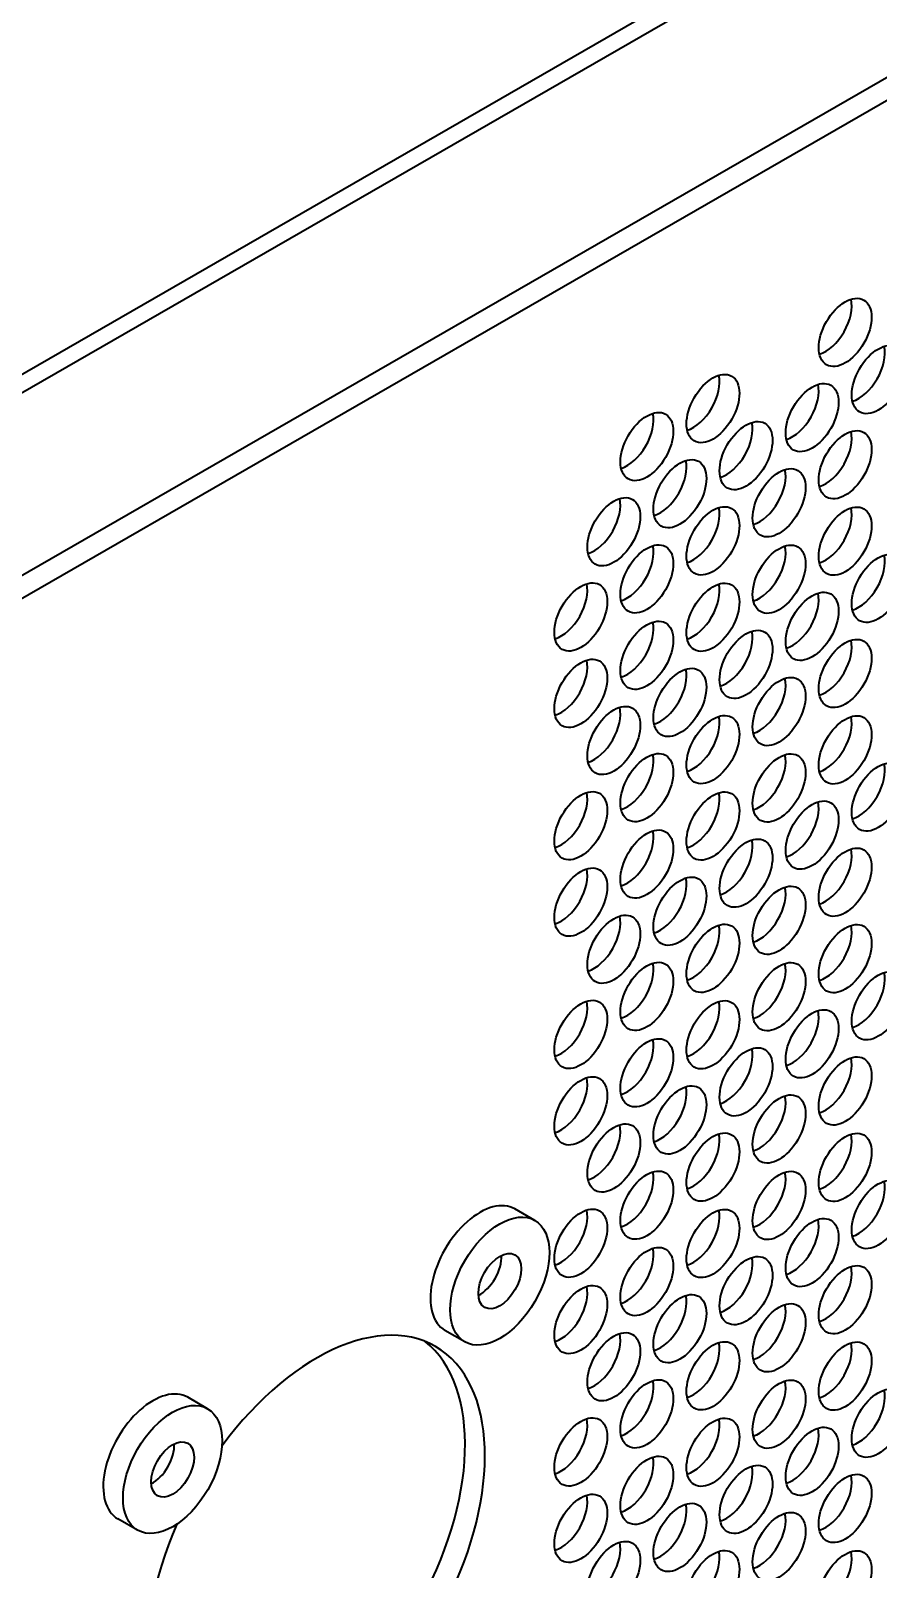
# Model space of a CAD drawing. Header units: millimetres. Extents: x 0 to 1682, y 0 to 1188.
# Drawn here: x 1308.85 to 1334.75, y 1032.08 to 1079.11 of the extents above; entities that cross this region are included whole.
import ezdxf

# ---------------------------------------------------------------- set-up
doc = ezdxf.new("R2010")
doc.units = ezdxf.units.MM
doc.header["$LTSCALE"] = 2
doc.layers.add('가시적인 것(ISO)', color=3, linetype='Continuous', lineweight=40)
doc.layers.add('가시적인 좁은 것(ISO)', color=3, linetype='Continuous', lineweight=35)

msp = doc.modelspace()

# ---------------------------------------------------------------- linework, layer by layer
at = {"layer": '가시적인 것(ISO)'}
for p, q in [((1224.1924, 1020.0203), (1378.1397, 1108.6726)), ((1383.8439, 1105.7964), (1229.8967, 1017.144)), ((1383.8439, 1105.0956), (1229.8967, 1016.4433)), ((1324.2534, 1042.7424), (1323.6473, 1043.0914)), ((1322.1146, 1039.0285), (1321.5086, 1039.3775)), ((1314.2534, 1036.9838), (1313.6473, 1037.3328)), ((1312.1146, 1033.2699), (1311.5086, 1033.6189))]:
    msp.add_line(p, q, dxfattribs=at)
for centre, major_axis in [((1333.7404, 1069.8884), (-0.5703, -0.9904)), ((1334.7505, 1068.4473), (-0.5703, -0.9904)), ((1329.6997, 1067.5615), (-0.5703, -0.9904)), ((1332.7303, 1067.2839), (-0.5703, -0.9904)), ((1327.6795, 1066.3982), (-0.5703, -0.9904)), ((1330.7098, 1066.1204), (-0.5703, -0.9904)), ((1333.7404, 1065.8427), (-0.5703, -0.9904)), ((1328.6896, 1064.957), (-0.5703, -0.9904)), ((1331.72, 1064.6793), (-0.5703, -0.9904)), ((1326.6693, 1063.7936), (-0.5703, -0.9904)), ((1329.6997, 1063.5159), (-0.5703, -0.9904)), ((1333.7404, 1063.5069), (-0.5703, -0.9904)), ((1327.6795, 1062.3525), (-0.5703, -0.9904)), ((1331.72, 1062.3434), (-0.5703, -0.9904)), ((1334.7505, 1062.0657), (-0.5703, -0.9904)), ((1325.6591, 1061.189), (-0.5703, -0.9904)), ((1329.6997, 1061.18), (-0.5703, -0.9904)), ((1332.7303, 1060.9023), (-0.5703, -0.9904)), ((1327.6795, 1060.0166), (-0.5703, -0.9904)), ((1330.7098, 1059.7389), (-0.5703, -0.9904)), ((1333.7404, 1059.4612), (-0.5703, -0.9904)), ((1325.6591, 1058.8532), (-0.5703, -0.9904)), ((1328.6896, 1058.5755), (-0.5703, -0.9904)), ((1331.72, 1058.2977), (-0.5703, -0.9904)), ((1326.6693, 1057.4121), (-0.5703, -0.9904)), ((1329.6997, 1057.1343), (-0.5703, -0.9904)), ((1333.7404, 1057.1253), (-0.5703, -0.9904)), ((1327.6795, 1055.9709), (-0.5703, -0.9904)), ((1331.72, 1055.9619), (-0.5703, -0.9904)), ((1334.7505, 1055.6842), (-0.5703, -0.9904)), ((1325.6591, 1054.8075), (-0.5703, -0.9904)), ((1329.6997, 1054.7985), (-0.5703, -0.9904)), ((1332.7303, 1054.5208), (-0.5703, -0.9904)), ((1327.6795, 1053.6351), (-0.5703, -0.9904)), ((1330.7098, 1053.3573), (-0.5703, -0.9904)), ((1333.7404, 1053.0796), (-0.5703, -0.9904)), ((1325.6591, 1052.4716), (-0.5703, -0.9904)), ((1328.6896, 1052.1939), (-0.5703, -0.9904)), ((1331.72, 1051.9162), (-0.5703, -0.9904)), ((1326.6693, 1051.0306), (-0.5703, -0.9904)), ((1329.6997, 1050.7528), (-0.5703, -0.9904)), ((1333.7404, 1050.7438), (-0.5703, -0.9904)), ((1327.6795, 1049.5894), (-0.5703, -0.9904)), ((1331.72, 1049.5803), (-0.5703, -0.9904)), ((1334.7505, 1049.3026), (-0.5703, -0.9904)), ((1325.6591, 1048.4259), (-0.5703, -0.9904)), ((1329.6997, 1048.4169), (-0.5703, -0.9904)), ((1332.7303, 1048.1393), (-0.5703, -0.9904)), ((1327.6795, 1047.2535), (-0.5703, -0.9904)), ((1330.7098, 1046.9758), (-0.5703, -0.9904)), ((1333.7404, 1046.6981), (-0.5703, -0.9904)), ((1325.6591, 1046.0901), (-0.5703, -0.9904)), ((1328.6896, 1045.8124), (-0.5703, -0.9904)), ((1331.72, 1045.5347), (-0.5703, -0.9904)), ((1326.6693, 1044.649), (-0.5703, -0.9904)), ((1329.6997, 1044.3712), (-0.5703, -0.9904)), ((1333.7404, 1044.3623), (-0.5703, -0.9904)), ((1327.6795, 1043.2079), (-0.5703, -0.9904)), ((1331.72, 1043.1988), (-0.5703, -0.9904)), ((1334.7505, 1042.9211), (-0.5703, -0.9904)), ((1325.6591, 1042.0444), (-0.5703, -0.9904)), ((1329.6997, 1042.0354), (-0.5703, -0.9904)), ((1323.184, 1040.8855), (-1.0694, -1.857)), ((1332.7303, 1041.7577), (-0.5703, -0.9904)), ((1323.184, 1040.8855), (-0.4622, -0.8027)), ((1327.6795, 1040.872), (-0.5703, -0.9904)), ((1330.7098, 1040.5942), (-0.5703, -0.9904)), ((1333.7404, 1040.3166), (-0.5703, -0.9904)), ((1325.6591, 1039.7086), (-0.5703, -0.9904)), ((1328.6896, 1039.4309), (-0.5703, -0.9904)), ((1331.72, 1039.1531), (-0.5703, -0.9904)), ((1326.6693, 1038.2675), (-0.5703, -0.9904)), ((1329.6997, 1037.9897), (-0.5703, -0.9904)), ((1333.7404, 1037.9807), (-0.5703, -0.9904)), ((1327.6795, 1036.8263), (-0.5703, -0.9904)), ((1331.72, 1036.8173), (-0.5703, -0.9904)), ((1334.7505, 1036.5396), (-0.5703, -0.9904)), ((1313.184, 1035.1268), (-1.0694, -1.857)), ((1325.6591, 1035.6629), (-0.5703, -0.9904)), ((1329.6997, 1035.6539), (-0.5703, -0.9904)), ((1332.7303, 1035.3762), (-0.5703, -0.9904)), ((1313.184, 1035.1268), (-0.4622, -0.8027)), ((1327.6795, 1034.4905), (-0.5703, -0.9904)), ((1330.7098, 1034.2127), (-0.5703, -0.9904)), ((1333.7404, 1033.935), (-0.5703, -0.9904)), ((1325.6591, 1033.327), (-0.5703, -0.9904)), ((1328.6896, 1033.0493), (-0.5703, -0.9904)), ((1331.72, 1032.7716), (-0.5703, -0.9904)), ((1326.6693, 1031.8859), (-0.5703, -0.9904)), ((1329.6997, 1031.6082), (-0.5703, -0.9904)), ((1333.7404, 1031.5992), (-0.5703, -0.9904))]:
    msp.add_ellipse(centre, major_axis=major_axis, ratio=0.5780931, dxfattribs=at)
for centre, major_axis, start_param, end_param in [((1333.1343, 1070.2374), (0.5703, 0.9904), 3.6993769, 5.7254011), ((1334.1444, 1068.7963), (0.5703, 0.9904), 3.6993769, 5.7254011), ((1329.0936, 1067.9106), (0.5703, 0.9904), 3.6993769, 5.7254011), ((1332.1242, 1067.6329), (0.5703, 0.9904), 3.6993769, 5.7254011), ((1327.0734, 1066.7472), (0.5703, 0.9904), 3.6993769, 5.7254011), ((1330.1037, 1066.4694), (0.5703, 0.9904), 3.6993769, 5.7254011), ((1333.1343, 1066.1918), (0.5703, 0.9904), 3.6993769, 5.7254011), ((1328.0835, 1065.306), (0.5703, 0.9904), 3.6993769, 5.7254011), ((1331.1139, 1065.0283), (0.5703, 0.9904), 3.6993769, 5.7254011), ((1326.0632, 1064.1427), (0.5703, 0.9904), 3.6993769, 5.7254011), ((1329.0936, 1063.8649), (0.5703, 0.9904), 3.6993769, 5.7254011), ((1333.1343, 1063.8559), (0.5703, 0.9904), 3.6993769, 5.7254011), ((1327.0734, 1062.7015), (0.5703, 0.9904), 3.6993769, 5.7254011), ((1331.1139, 1062.6925), (0.5703, 0.9904), 3.6993769, 5.7254011), ((1334.1444, 1062.4147), (0.5703, 0.9904), 3.6993769, 5.7254011), ((1325.053, 1061.5381), (0.5703, 0.9904), 3.6993769, 5.7254011), ((1329.0936, 1061.529), (0.5703, 0.9904), 3.6993769, 5.7254011), ((1332.1242, 1061.2514), (0.5703, 0.9904), 3.6993769, 5.7254011), ((1327.0734, 1060.3657), (0.5703, 0.9904), 3.6993769, 5.7254011), ((1330.1037, 1060.0879), (0.5703, 0.9904), 3.6993769, 5.7254011), ((1333.1343, 1059.8102), (0.5703, 0.9904), 3.6993769, 5.7254011), ((1325.053, 1059.2022), (0.5703, 0.9904), 3.6993769, 5.7254011), ((1328.0835, 1058.9245), (0.5703, 0.9904), 3.6993769, 5.7254011), ((1331.1139, 1058.6468), (0.5703, 0.9904), 3.6993769, 5.7254011), ((1326.0632, 1057.7611), (0.5703, 0.9904), 3.6993769, 5.7254011), ((1329.0936, 1057.4833), (0.5703, 0.9904), 3.6993769, 5.7254011), ((1333.1343, 1057.4744), (0.5703, 0.9904), 3.6993769, 5.7254011), ((1327.0734, 1056.32), (0.5703, 0.9904), 3.6993769, 5.7254011), ((1331.1139, 1056.3109), (0.5703, 0.9904), 3.6993769, 5.7254011), ((1334.1444, 1056.0332), (0.5703, 0.9904), 3.6993769, 5.7254011), ((1325.053, 1055.1565), (0.5703, 0.9904), 3.6993769, 5.7254011), ((1329.0936, 1055.1475), (0.5703, 0.9904), 3.6993769, 5.7254011), ((1332.1242, 1054.8698), (0.5703, 0.9904), 3.6993769, 5.7254011), ((1327.0734, 1053.9841), (0.5703, 0.9904), 3.6993769, 5.7254011), ((1330.1037, 1053.7063), (0.5703, 0.9904), 3.6993769, 5.7254011), ((1333.1343, 1053.4287), (0.5703, 0.9904), 3.6993769, 5.7254011), ((1325.053, 1052.8207), (0.5703, 0.9904), 3.6993769, 5.7254011), ((1328.0835, 1052.543), (0.5703, 0.9904), 3.6993769, 5.7254011), ((1331.1139, 1052.2652), (0.5703, 0.9904), 3.6993769, 5.7254011), ((1326.0632, 1051.3796), (0.5703, 0.9904), 3.6993769, 5.7254011), ((1329.0936, 1051.1018), (0.5703, 0.9904), 3.6993769, 5.7254011), ((1333.1343, 1051.0928), (0.5703, 0.9904), 3.6993769, 5.7254011), ((1327.0734, 1049.9384), (0.5703, 0.9904), 3.6993769, 5.7254011), ((1331.1139, 1049.9294), (0.5703, 0.9904), 3.6993769, 5.7254011), ((1334.1444, 1049.6517), (0.5703, 0.9904), 3.6993769, 5.7254011), ((1325.053, 1048.775), (0.5703, 0.9904), 3.6993769, 5.7254011), ((1329.0936, 1048.766), (0.5703, 0.9904), 3.6993769, 5.7254011), ((1332.1242, 1048.4883), (0.5703, 0.9904), 3.6993769, 5.7254011), ((1327.0734, 1047.6026), (0.5703, 0.9904), 3.6993769, 5.7254011), ((1330.1037, 1047.3248), (0.5703, 0.9904), 3.6993769, 5.7254011), ((1333.1343, 1047.0471), (0.5703, 0.9904), 3.6993769, 5.7254011), ((1325.053, 1046.4391), (0.5703, 0.9904), 3.6993769, 5.7254011), ((1328.0835, 1046.1614), (0.5703, 0.9904), 3.6993769, 5.7254011), ((1331.1139, 1045.8837), (0.5703, 0.9904), 3.6993769, 5.7254011), ((1326.0632, 1044.998), (0.5703, 0.9904), 3.6993769, 5.7254011), ((1329.0936, 1044.7203), (0.5703, 0.9904), 3.6993769, 5.7254011), ((1333.1343, 1044.7113), (0.5703, 0.9904), 3.6993769, 5.7254011), ((1327.0734, 1043.5569), (0.5703, 0.9904), 3.6993769, 5.7254011), ((1331.1139, 1043.5478), (0.5703, 0.9904), 3.6993769, 5.7254011), ((1334.1444, 1043.2701), (0.5703, 0.9904), 3.6993769, 5.7254011), ((1322.5779, 1041.2345), (1.0694, 1.857), 0, 3.1415927), ((1325.053, 1042.3934), (0.5703, 0.9904), 3.6993769, 5.7254011), ((1329.0936, 1042.3844), (0.5703, 0.9904), 3.6993769, 5.7254011), ((1332.1242, 1042.1067), (0.5703, 0.9904), 3.6993769, 5.7254011), ((1327.0734, 1041.221), (0.5703, 0.9904), 3.6993769, 5.7254011), ((1322.5779, 1041.2345), (0.4622, 0.8027), 3.8532147, 5.5715633), ((1330.1037, 1040.9433), (0.5703, 0.9904), 3.6993769, 5.7254011), ((1333.1343, 1040.6656), (0.5703, 0.9904), 3.6993769, 5.7254011), ((1325.053, 1040.0576), (0.5703, 0.9904), 3.6993769, 5.7254011), ((1328.0835, 1039.7799), (0.5703, 0.9904), 3.6993769, 5.7254011), ((1317.5779, 1032.5742), (3.6358, 6.3137), 1.7595655, 7.6608128), ((1331.1139, 1039.5021), (0.5703, 0.9904), 3.6993769, 5.7254011), ((1316.9718, 1032.9233), (-3.6358, -6.3137), 0.0831243, 3.0584683), ((1326.0632, 1038.6165), (0.5703, 0.9904), 3.6993769, 5.7254011), ((1329.0936, 1038.3387), (0.5703, 0.9904), 3.6993769, 5.7254011), ((1333.1343, 1038.3297), (0.5703, 0.9904), 3.6993769, 5.7254011), ((1312.5779, 1035.4759), (1.0694, 1.857), 0, 3.1415927), ((1327.0734, 1037.1753), (0.5703, 0.9904), 3.6993769, 5.7254011), ((1331.1139, 1037.1663), (0.5703, 0.9904), 3.6993769, 5.7254011), ((1334.1444, 1036.8886), (0.5703, 0.9904), 3.6993769, 5.7254011), ((1325.053, 1036.0119), (0.5703, 0.9904), 3.6993769, 5.7254011), ((1329.0936, 1036.0029), (0.5703, 0.9904), 3.6993769, 5.7254011), ((1332.1242, 1035.7252), (0.5703, 0.9904), 3.6993769, 5.7254011), ((1312.5779, 1035.4759), (0.4622, 0.8027), 3.8532147, 5.5715633), ((1327.0734, 1034.8395), (0.5703, 0.9904), 3.6993769, 5.7254011), ((1330.1037, 1034.5617), (0.5703, 0.9904), 3.6993769, 5.7254011), ((1333.1343, 1034.2841), (0.5703, 0.9904), 3.6993769, 5.7254011), ((1325.053, 1033.676), (0.5703, 0.9904), 3.6993769, 5.7254011), ((1328.0835, 1033.3983), (0.5703, 0.9904), 3.6993769, 5.7254011), ((1331.1139, 1033.1206), (0.5703, 0.9904), 3.6993769, 5.7254011), ((1326.0632, 1032.235), (0.5703, 0.9904), 3.6993769, 5.7254011), ((1329.0936, 1031.9572), (0.5703, 0.9904), 3.6993769, 5.7254011), ((1333.1343, 1031.9482), (0.5703, 0.9904), 3.6993769, 5.7254011)]:
    msp.add_ellipse(centre, major_axis=major_axis, ratio=0.5780931, start_param=start_param, end_param=end_param, dxfattribs=at)
at = {"layer": '가시적인 좁은 것(ISO)'}
msp.add_line((1378.9952, 1108.5886), (1225.0479, 1019.9362), dxfattribs=at)

doc.saveas('drawing.dxf')
